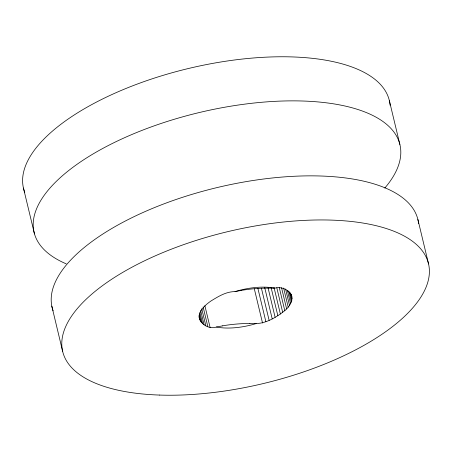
<?xml version="1.0" encoding="UTF-8"?>
<svg xmlns="http://www.w3.org/2000/svg" width="452" height="452" viewBox="0 0 452 452"><rect width="100%" height="100%" fill="white"/><g stroke="black" fill="none" stroke-linecap="round" stroke-linejoin="round"><path stroke-width="0.68" d="M291.885 297.1C290.19 289.964 281.381 286.156 274.686 288.161A43.912 18.21 -13.5 0 0 235.012 291.608C226.062 291.574 218.163 296.574 210.779 301.111C206.807 303.913 202.971 307.174 200.603 311.496C194.863 320.914 207.773 330.356 216.485 327.011A43.912 18.21 -13.5 0 0 256.165 323.57C266.872 323.191 276.551 317.084 284.794 310.648C289.399 306.744 293.845 300.49 291.161 294.229M235.012 291.608L241.029 290.472M216.485 327.011L222.503 325.875M249.86 323.502L256.165 323.57M274.686 288.161L268.381 288.093A164.172 140.47 27.6 0 0 241.018 290.444M389.387 100.779L399.873 144.459M417.88 219.452L428.564 263.957M290.839 293.89L291.986 298.676M289.834 292.099L291.806 300.303M288.704 291.037L291.331 301.976M287.455 290.698L290.568 303.682M285.591 289.014L289.529 305.416M283.619 288.026L288.212 307.162M281.545 287.721L286.63 308.908M279.217 287.415L284.794 310.648M276.805 287.766L282.709 312.372M273.997 287.41L280.398 314.067M271.132 287.692L277.861 315.716M268.07 287.924L275.127 317.315M264.663 287.415L272.206 318.858M261.409 288.201L269.121 320.327M257.849 288.223L265.889 321.711M254.323 288.839L262.527 323.016M204.869 305.693L210.123 327.564M203.112 306.931L207.869 326.751M201.75 308.733L205.852 325.819M200.637 310.417L204.084 324.768M199.948 312.682L202.575 323.615M199.366 314.157L201.332 322.361M199.055 315.547L200.366 321.01M199.033 316.846L199.688 319.581M23.436 188.043L34.493 233.933M51.816 306.14L62.613 351.221M24.764 192.377A188.105 78.004 -13.5 0 1 188.879 68.399A188.105 78.004 -13.5 0 1 390.099 105.26M66.201 263.832A188.105 78.004 -13.5 0 1 199.739 112.429A188.105 78.004 -13.5 0 1 384.788 188.072M53.11 310.801A188.105 78.004 -13.5 0 1 217.468 187.484A188.105 78.004 -13.5 0 1 418.614 223.65M222.497 325.847A164.172 140.47 27.6 0 1 249.854 323.468M159.714 395.071A188.105 78.004 -13.5 0 0 429.27 268.437A188.105 78.004 -13.5 0 0 147.776 259.256A188.105 78.004 -13.5 0 0 159.714 395.071"/></g></svg>
